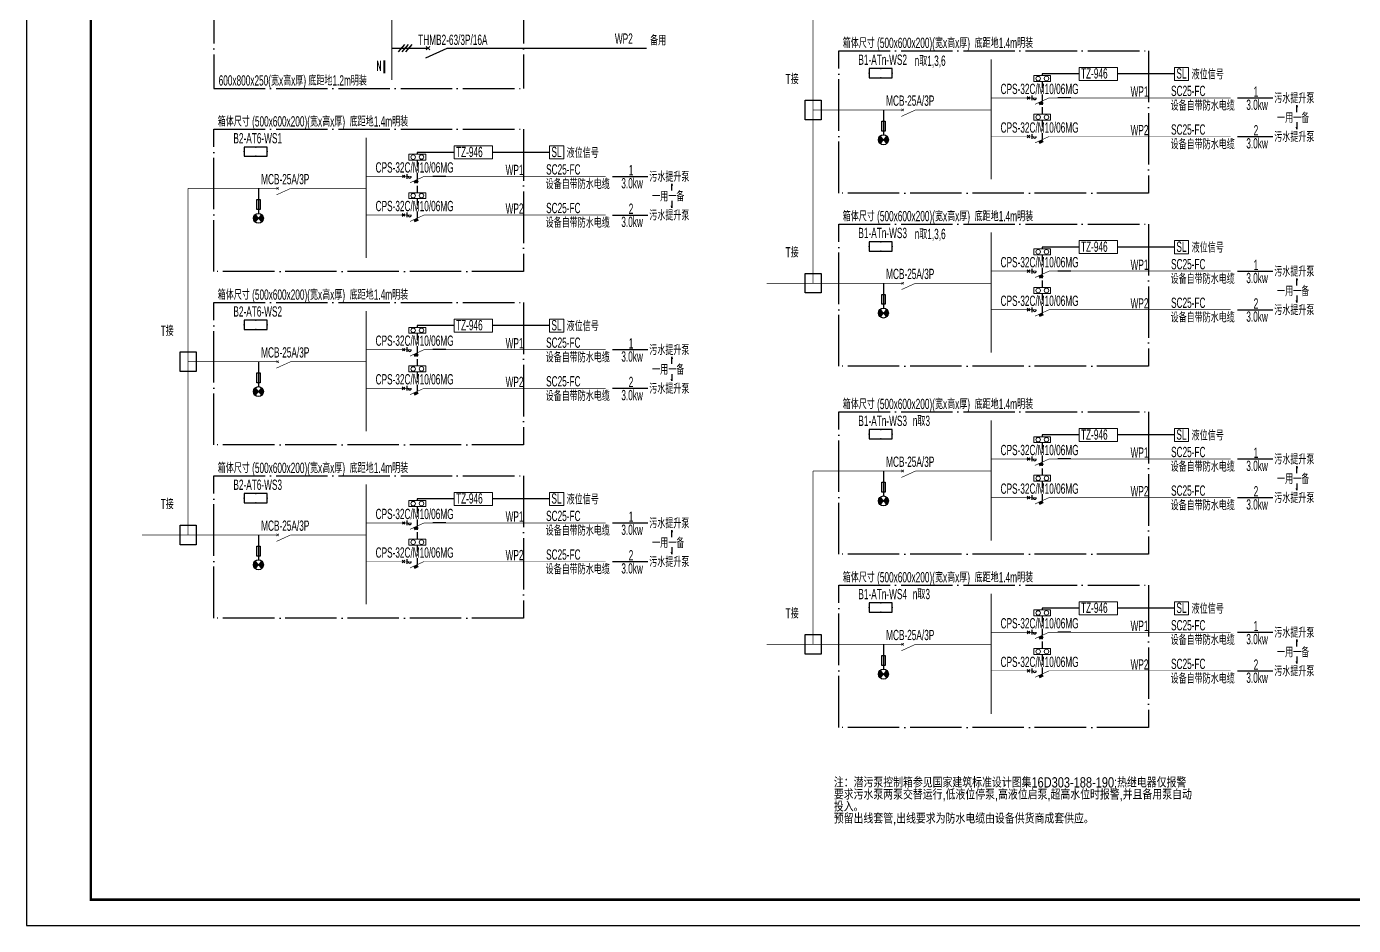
# Model space of a CAD drawing. Extents: x 776418 to 2076422, y -1170708 to 498544.
# Drawn here: x 908431 to 960002, y -489906 to -454987 of the extents above; entities that cross this region are included whole.
import ezdxf

# ---------------------------------------------------------------- set-up
doc = ezdxf.new("R2010")
doc.units = 0
doc.header["$LTSCALE"] = 1000
doc.header["$MEASUREMENT"] = 0
for name, pattern in [('CONTINOUS', [0]), ('DASHDOT2', [0.5, 0.25, -0.125, 0, -0.125]), ('DOTE', [2.42, 2, -0.2, 0.02, -0.2])]:
    doc.linetypes.add(name, pattern=pattern)
doc.layers.get('0').update_dxf_attribs({"linetype": 'CONTINUOUS'})
for name, color, linetype in [('D-TEXT', 7, 'CONTINUOUS'), ('DQ', 255, 'CONTINOUS'), ('EL-SYSTEM', 1, 'CONTINUOUS'), ('ELEMENT', 3, 'CONTINUOUS'), ('EQUIP-箱柜', 3, 'CONTINUOUS'), ('TEL_TITLE', 7, 'CONTINUOUS'), ('WIRE-动力', 2, 'CONTINUOUS'), ('WIRE-照明', 1, 'CONTINUOUS'), ('WIRE-系统', 4, 'CONTINUOUS')]:
    doc.layers.add(name, color=color, linetype=linetype)
doc.layers.add('层1', color=7, linetype='CONTINUOUS', lineweight=0)
doc.styles.add('_HZTXT', font='txt.shx', dxfattribs={"width": 0.8, "bigfont": 'HZTXT.shx'})
doc.styles.add('_JD', font='ros.shx', dxfattribs={"width": 0.8, "bigfont": 'JD.shx'})
doc.styles.add('_TCH_LABEL', font='COMPLEX', dxfattribs={"bigfont": 'GBCBIG'})
doc.styles.get("Standard").update_dxf_attribs({"font": 'gbenor.shx', "bigfont": 'gbcbig.shx'})

# ---------------------------------------------------------------- blocks, each defined once
blk = doc.blocks.new('M_M7')
for p, q in [((-0.25, -0.2), (0, -0.75)), ((-0.047, -0.297), (0.047, -0.203)), ((-0.047, -0.203), (0.047, -0.297))]:
    blk.add_line(p, q)
for points in [[(0, 0), (0, -0.25)], [(0, -0.75), (0, -1)]]:
    blk.add_lwpolyline(points)
at = {"width": 0.8, "flags": 9}
blk.add_attdef('S', (0.25, -0.5), '', height=0.2, dxfattribs=at)
blk = doc.blocks.new('$element$00000596')
at = {"const_width": 0.0233}
for points in [[(0, 0), (0, -0.25)], [(-0.25, -0.2), (0, -0.75), (0, -1)]]:
    blk.add_lwpolyline(points, dxfattribs=at)
blk.add_arc((-0.008, -0.192), 0.0589, 81.8699, 278.1301)
at = {"flags": 9}
blk.add_attdef('S', (0, 0), '', height=0.00000667, dxfattribs=at)
blk = doc.blocks.new('KBO')
at = {"lineweight": 30}
for p, q in [((-1003, -47), (-1097, 47)), ((-1097, -47), (-1003, 47))]:
    blk.add_line(p, q, dxfattribs=at)
at = {"color": 2, "lineweight": 25}
blk.add_line((-921, 91), (-921, -91), dxfattribs=at)
at = {"color": 2}
for p, q in [((-644, -187), (-514, -129)), ((-641, -193), (-511, -135)), ((-638, -199), (-509, -141)), ((-636, -205), (-506, -147)), ((-633, -211), (-503, -153)), ((-630, -217), (-501, -159)), ((-628, -222), (-498, -165)), ((-625, -228), (-495, -171)), ((-623, -234), (-493, -177)), ((-620, -240), (-490, -182)), ((-617, -246), (-487, -188)), ((-615, -252), (-485, -194)), ((-612, -258), (-482, -200)), ((-609, -264), (-480, -206))]:
    blk.add_line(p, q, dxfattribs=at)
blk.add_lwpolyline([(-645, -183), (-515, -125), (-478, -210), (-608, -268)], close=True)
at = {"layer": 'ELEMENT', "xscale": 999.9899999999907, "yscale": 999.9899999999907, "zscale": 999.9899999999907, "rotation": 90}
blk.add_blockref('$element$00000596', (-1000, 0), dxfattribs=at)
blk = doc.blocks.new('$element$00000497')
at = {"const_width": 0.0233}
for points in [[(0, 0), (0, -0.25)], [(0, -1), (0, -0.75), (-0.25, -0.2)], [(-0.047, -0.297), (0.047, -0.203)], [(-0.047, -0.203), (0.047, -0.297)]]:
    blk.add_lwpolyline(points, dxfattribs=at)
at = {"flags": 9}
blk.add_attdef('S', (0, 0), '', height=0.00000667, dxfattribs=at)
blk = doc.blocks.new('$equip$00001413')
for p, q in [((0.75, 0.6), (-0.75, 0.6)), ((-0.75, 0.6), (-0.75, 0)), ((-0.75, 0), (0.75, 0)), ((0.75, 0), (0.75, 0.6))]:
    blk.add_line(p, q)
for p in [(-0.75, 0.3), (0, 0.6), (0, 0), (0.75, 0.3)]:
    blk.add_point(p)
at = {"style": '_TCH_LABEL', "flags": 9}
blk.add_attdef('A', (0, 0), '', height=0.00002, dxfattribs=at)

msp = doc.modelspace()

# ---------------------------------------------------------------- linework, layer by layer
at = {"linetype": 'DOTE'}
for p, q in [((915714, -448808), (915712, -457396)), ((927743, -448807), (927743, -457396)), ((940002, -455929), (952032, -455929)), ((940002, -461456), (940002, -455929)), ((952032, -455929), (952032, -461456)), ((915712, -457396), (927743, -457396)), ((915712, -458978), (927743, -458978)), ((915712, -464506), (915712, -458978)), ((927743, -458978), (927743, -464506)), ((952032, -461456), (940002, -461456)), ((940002, -462659), (952032, -462659)), ((940002, -468186), (940002, -462659)), ((952032, -462659), (952032, -468186)), ((927743, -464506), (915712, -464506)), ((915712, -465709), (927743, -465709)), ((915712, -471236), (915712, -465709)), ((927743, -465709), (927743, -471236)), ((952032, -468186), (940002, -468186)), ((940002, -469956), (952032, -469956)), ((940002, -475483), (940002, -469956)), ((952032, -469956), (952032, -475483)), ((927743, -471236), (915712, -471236)), ((915712, -472439), (927743, -472439)), ((915712, -477966), (915712, -472439)), ((927743, -472439), (927743, -477966)), ((952032, -475483), (940002, -475483)), ((940002, -476686), (952032, -476686)), ((940002, -482213), (940002, -476686)), ((952032, -476686), (952032, -482213)), ((927743, -477966), (915712, -477966)), ((952032, -482213), (940002, -482213))]:
    msp.add_line(p, q, dxfattribs=at)
at = {"color": 1, "lineweight": 25}
for p, q in [((949018, -457758), (948514, -457758)), ((924729, -460807), (924225, -460807)), ((949018, -464488), (948514, -464488)), ((924729, -467538), (924225, -467538)), ((949018, -471785), (948514, -471785)), ((924729, -474268), (924225, -474268)), ((949018, -478515), (948514, -478515))]:
    msp.add_line(p, q, dxfattribs=at)
at = {"linetype": 'Continuous', "const_width": 72.9}
msp.add_lwpolyline([(922339, -456304), (922339, -456801)], dxfattribs=at)
msp.add_lwpolyline([(922339, -456304), (922339, -456801)], dxfattribs=at)
at = {"lineweight": 0}
for points in [[(953046, -456573), (953597, -456573), (953597, -457079), (953046, -457079)], [(928757, -459623), (929308, -459623), (929308, -460129), (928757, -460129)], [(953046, -463303), (953597, -463303), (953597, -463810), (953046, -463810)], [(928757, -466353), (929308, -466353), (929308, -466859), (928757, -466859)], [(953046, -470600), (953597, -470600), (953597, -471107), (953046, -471107)], [(928757, -473083), (929308, -473083), (929308, -473590), (928757, -473590)], [(953046, -477330), (953597, -477330), (953597, -477837), (953046, -477837)]]:
    msp.add_lwpolyline(points, close=True, dxfattribs=at)
at = {"layer": 'D-TEXT'}
for p, q in [((955493, -457758), (956872, -457758)), ((957802, -458309), (957802, -458042)), ((957802, -458973), (957787, -458901)), ((957802, -458706), (957802, -458973)), ((957804, -458973), (957819, -458901)), ((955493, -459258), (956872, -459258)), ((931204, -460808), (932582, -460808)), ((933513, -461359), (933513, -461092)), ((933513, -462023), (933497, -461950)), ((933513, -461755), (933513, -462023)), ((933514, -462023), (933529, -461950)), ((931204, -462308), (932582, -462308)), ((955493, -464488), (956872, -464488)), ((957802, -465040), (957802, -464772)), ((957802, -465703), (957787, -465631)), ((957802, -465436), (957802, -465703)), ((957804, -465703), (957819, -465631)), ((955493, -465988), (956872, -465988)), ((931204, -467538), (932582, -467538)), ((933513, -468089), (933513, -467822)), ((933513, -468753), (933497, -468681)), ((933513, -468486), (933513, -468753)), ((933514, -468753), (933529, -468681)), ((931204, -469038), (932582, -469038)), ((955493, -471785), (956872, -471785)), ((957802, -472336), (957802, -472069)), ((957802, -472733), (957802, -473000)), ((955493, -473285), (956872, -473285)), ((957802, -473000), (957787, -472928)), ((957804, -473000), (957819, -472928)), ((931204, -474268), (932582, -474268)), ((933513, -474820), (933513, -474552)), ((933513, -475483), (933497, -475411)), ((933513, -475216), (933513, -475483)), ((933514, -475483), (933529, -475411)), ((931204, -475768), (932582, -475768)), ((955493, -478516), (956872, -478516)), ((957802, -479067), (957802, -478800)), ((957802, -479463), (957802, -479730)), ((955493, -480016), (956872, -480016)), ((957802, -479730), (957787, -479658)), ((957804, -479730), (957819, -479658))]:
    msp.add_line(p, q, dxfattribs=at)
for points in [[(937626, -457334, 0, 0, 0), (938563, -457334, 0, 0, 0), (938868, -457957, 80, 0, 0), (939000, -458226, 0, 0, 0)], [(937626, -464064, 0, 0, 0), (938563, -464064, 0, 0, 0), (938868, -464687, 80, 0, 0), (939000, -464957, 0, 0, 0)], [(913336, -467114, 0, 0, 0), (914273, -467114, 0, 0, 0), (914578, -467737, 80, 0, 0), (914710, -468006, 0, 0, 0)], [(913336, -473844, 0, 0, 0), (914273, -473844, 0, 0, 0), (914578, -474467, 80, 0, 0), (914710, -474737, 0, 0, 0)], [(937626, -478091, 0, 0, 0), (938563, -478091, 0, 0, 0), (938868, -478714, 80, 0, 0), (939000, -478984, 0, 0, 0)]]:
    msp.add_lwpolyline(points, format="xyseb", dxfattribs=at)
at = {"layer": 'EL-SYSTEM'}
for points in [[(938690, -457846), (939309, -457846), (939309, -458607), (938690, -458607)], [(938690, -464576), (939309, -464576), (939309, -465337), (938690, -465337)], [(914400, -467626), (915020, -467626), (915020, -468387), (914400, -468387)], [(914400, -474356), (915020, -474356), (915020, -475117), (914400, -475117)], [(938690, -478603), (939309, -478603), (939309, -479364), (938690, -479364)]]:
    msp.add_lwpolyline(points, close=True, dxfattribs=at)
at = {"layer": 'TEL_TITLE'}
msp.add_lwpolyline([(908431, -489906), (1013531, -489906), (1013531, -430506), (908431, -430506)], close=True, dxfattribs=at)
at = {"layer": 'TEL_TITLE', "const_width": 100}
msp.add_lwpolyline([(910931, -488906), (1012531, -488906), (1012531, -431506), (910931, -431506)], close=True, dxfattribs=at)
at = {"layer": 'WIRE-动力'}
for p, q in [((923123, -455680), (922875, -455974)), ((923263, -455680), (923015, -455974)), ((923403, -455680), (923155, -455974))]:
    msp.add_line(p, q, dxfattribs=at)
at = {"layer": 'WIRE-照明'}
for p, q in [((922625, -455827), (924029, -455827)), ((924967, -455827), (932532, -455827))]:
    msp.add_line(p, q, dxfattribs=at)
at = {"layer": 'WIRE-照明', "const_width": 36}
for points in [[(922630, -449391), (922630, -457063)], [(945923, -456255), (945923, -460928)], [(921634, -459305), (921634, -463978)], [(945923, -462986), (945923, -467658)], [(921634, -466035), (921634, -470708)], [(945923, -470283), (945923, -474955)], [(921634, -472766), (921634, -477438)], [(945923, -477013), (945923, -481686)]]:
    msp.add_lwpolyline(points, dxfattribs=at)
at = {"layer": 'WIRE-系统', "const_width": 23.3}
for points in [[(939000, -464957), (939000, -451496)], [(945923, -457758), (947423, -457758)], [(948423, -457758), (952032, -457758)], [(952032, -457758), (955229, -457758)], [(939000, -458226), (942234, -458226)], [(939000, -458226), (942234, -458226)], [(943234, -458226), (945923, -458226)], [(945923, -459258), (947423, -459258)], [(948423, -459258), (952032, -459258)], [(952032, -459258), (955229, -459258)], [(921634, -460807), (923134, -460807)], [(924133, -460807), (927743, -460807)], [(927743, -460807), (930939, -460807)], [(914710, -474737), (914710, -461276)], [(914710, -461276), (917945, -461276)], [(914710, -461276), (917945, -461276)], [(918945, -461276), (921634, -461276)], [(921634, -462307), (923134, -462307)], [(924133, -462307), (927743, -462307)], [(927743, -462307), (930939, -462307)], [(945923, -464488), (947423, -464488)], [(948423, -464488), (952032, -464488)], [(952032, -464488), (955229, -464488)], [(937202, -464957), (942234, -464957)], [(943234, -464957), (945923, -464957)], [(945923, -465988), (947423, -465988)], [(948423, -465988), (952032, -465988)], [(952032, -465988), (955229, -465988)], [(921634, -467538), (923134, -467538)], [(924133, -467538), (927743, -467538)], [(927743, -467538), (930939, -467538)], [(914710, -468006), (917945, -468006)], [(914710, -468006), (917945, -468006)], [(918945, -468006), (921634, -468006)], [(921634, -469038), (923134, -469038)], [(924133, -469038), (927743, -469038)], [(927743, -469038), (930939, -469038)], [(945923, -471785), (947423, -471785)], [(948423, -471785), (952032, -471785)], [(952032, -471785), (955229, -471785)], [(939000, -472253), (942234, -472253)], [(939000, -478984), (939000, -472253)], [(939000, -472253), (942234, -472253)], [(943234, -472253), (945923, -472253)], [(945923, -473285), (947423, -473285)], [(948423, -473285), (952032, -473285)], [(952032, -473285), (955229, -473285)], [(921634, -474268), (923134, -474268)], [(924133, -474268), (927743, -474268)], [(927743, -474268), (930939, -474268)], [(912913, -474737), (917945, -474737)], [(918945, -474737), (921634, -474737)], [(921634, -475768), (923134, -475768)], [(924133, -475768), (927743, -475768)], [(927743, -475768), (930939, -475768)], [(945923, -478515), (947423, -478515)], [(948423, -478515), (952032, -478515)], [(952032, -478515), (955229, -478515)], [(937202, -478984), (942234, -478984)], [(943234, -478984), (945923, -478984)], [(945923, -480015), (947423, -480015)], [(948423, -480015), (952032, -480015)], [(952032, -480015), (955229, -480015)]]:
    msp.add_lwpolyline(points, dxfattribs=at)
at = {"layer": '层1', "color": 4, "linetype": 'DASHDOT2', "lineweight": -3, "ltscale": 500}
for p, q in [((949339, -456825), (947908, -456825)), ((953046, -456826), (950830, -456826)), ((925050, -459875), (923619, -459874)), ((928757, -459876), (926540, -459875)), ((949339, -463555), (947908, -463555)), ((953046, -463557), (950830, -463556)), ((925050, -466605), (923619, -466604)), ((928757, -466606), (926540, -466605)), ((949339, -470852), (947908, -470852)), ((953046, -470853), (950830, -470853)), ((925050, -473335), (923619, -473335)), ((928757, -473337), (926540, -473336)), ((949339, -477583), (947908, -477582)), ((953046, -477584), (950830, -477583))]:
    msp.add_line(p, q, dxfattribs=at)
at = {"layer": '层1', "color": 4, "linetype": 'DASHDOT2', "lineweight": -3}
for p, q in [((947908, -456825), (947908, -456893)), ((947908, -457124), (947907, -458393)), ((947908, -458624), (947907, -459383)), ((923619, -459874), (923619, -459942)), ((923619, -460173), (923618, -461442)), ((923619, -461673), (923618, -462433)), ((947908, -463555), (947908, -463623)), ((947908, -463854), (947907, -465123)), ((947908, -465354), (947907, -466113)), ((923619, -466604), (923619, -466673)), ((923619, -466904), (923618, -468173)), ((923619, -468404), (923618, -469163)), ((947908, -471151), (947907, -472420)), ((947908, -470852), (947908, -470920)), ((947908, -472651), (947907, -473410)), ((923619, -473335), (923619, -473403)), ((923619, -473634), (923618, -474903)), ((923619, -475134), (923618, -475893)), ((947908, -477881), (947907, -479150)), ((947908, -477582), (947908, -477650)), ((947908, -479381), (947907, -480141))]:
    msp.add_line(p, q, dxfattribs=at)
at = {"layer": '层1', "color": 4, "linetype": 'Continuous', "lineweight": 30}
for p, q in [((941733, -458232), (941733, -459195)), ((917444, -461282), (917444, -462245)), ((941733, -464962), (941733, -465925)), ((917444, -468012), (917444, -468975)), ((941733, -472259), (941733, -473222)), ((917444, -474742), (917444, -475705)), ((941733, -478990), (941733, -479952))]:
    msp.add_line(p, q, dxfattribs=at)
at = {"layer": '层1', "color": 4, "lineweight": -3}
for p, q in [((957802, -458042), (957787, -458114)), ((957804, -458042), (957819, -458114)), ((933513, -461092), (933497, -461164)), ((933514, -461092), (933529, -461164)), ((957802, -464772), (957787, -464845)), ((957804, -464772), (957819, -464845)), ((933513, -467822), (933497, -467894)), ((933514, -467822), (933529, -467894)), ((957802, -472069), (957787, -472141)), ((957804, -472069), (957819, -472142)), ((933513, -474552), (933497, -474625)), ((933514, -474552), (933529, -474625)), ((957802, -478800), (957787, -478872)), ((957804, -478800), (957819, -478872))]:
    msp.add_line(p, q, dxfattribs=at)
at = {"layer": '层1', "color": 7, "linetype": 'Continuous', "lineweight": -3}
for p, q in [((941584, -459266), (941584, -459508)), ((941604, -459245), (941604, -459529)), ((941624, -459267), (941624, -459507)), ((941644, -459289), (941644, -459485)), ((941664, -459311), (941664, -459463)), ((941684, -459333), (941684, -459441)), ((941704, -459355), (941704, -459419)), ((941724, -459377), (941724, -459397)), ((941742, -459377), (941742, -459397)), ((941762, -459355), (941762, -459419)), ((941782, -459333), (941782, -459441)), ((941802, -459311), (941802, -459463)), ((941822, -459289), (941822, -459485)), ((941842, -459267), (941842, -459507)), ((941862, -459245), (941862, -459529)), ((941882, -459266), (941882, -459508)), ((941902, -459296), (941902, -459478)), ((941922, -459353), (941922, -459421)), ((917295, -462315), (917295, -462558)), ((917315, -462294), (917315, -462579)), ((917335, -462316), (917335, -462557)), ((917355, -462338), (917355, -462535)), ((917375, -462360), (917375, -462513)), ((917395, -462382), (917395, -462491)), ((917415, -462404), (917415, -462468)), ((917435, -462427), (917435, -462446)), ((917453, -462427), (917453, -462446)), ((917473, -462404), (917473, -462468)), ((917493, -462382), (917493, -462491)), ((917513, -462360), (917513, -462513)), ((917533, -462338), (917533, -462535)), ((917553, -462316), (917553, -462557)), ((917573, -462294), (917573, -462579)), ((917593, -462315), (917593, -462558)), ((917613, -462345), (917613, -462528)), ((917633, -462403), (917633, -462470)), ((941584, -465996), (941584, -466238)), ((941604, -465975), (941604, -466260)), ((941624, -465997), (941624, -466237)), ((941644, -466019), (941644, -466215)), ((941664, -466041), (941664, -466193)), ((941684, -466063), (941684, -466171)), ((941704, -466085), (941704, -466149)), ((941724, -466107), (941724, -466127)), ((941742, -466107), (941742, -466127)), ((941762, -466085), (941762, -466149)), ((941782, -466063), (941782, -466171)), ((941802, -466041), (941802, -466193)), ((941822, -466019), (941822, -466215)), ((941842, -465997), (941842, -466237)), ((941862, -465975), (941862, -466260)), ((941882, -465996), (941882, -466238)), ((941902, -466026), (941902, -466208)), ((941922, -466084), (941922, -466151)), ((917295, -469046), (917295, -469288)), ((917315, -469025), (917315, -469309)), ((917335, -469047), (917335, -469287)), ((917355, -469069), (917355, -469265)), ((917375, -469091), (917375, -469243)), ((917395, -469113), (917395, -469221)), ((917415, -469135), (917415, -469199)), ((917435, -469157), (917435, -469177)), ((917453, -469157), (917453, -469177)), ((917473, -469135), (917473, -469199)), ((917493, -469113), (917493, -469221)), ((917513, -469091), (917513, -469243)), ((917533, -469069), (917533, -469265)), ((917553, -469047), (917553, -469287)), ((917573, -469025), (917573, -469309)), ((917593, -469046), (917593, -469288)), ((917613, -469076), (917613, -469258)), ((917633, -469133), (917633, -469201)), ((941584, -473293), (941584, -473535)), ((941604, -473272), (941604, -473556)), ((941624, -473294), (941624, -473534)), ((941644, -473316), (941644, -473512)), ((941664, -473338), (941664, -473490)), ((941684, -473360), (941684, -473468)), ((941704, -473382), (941704, -473446)), ((941724, -473404), (941724, -473424)), ((941742, -473404), (941742, -473424)), ((941762, -473382), (941762, -473446)), ((941782, -473360), (941782, -473468)), ((941802, -473338), (941802, -473490)), ((941822, -473316), (941822, -473512)), ((941842, -473294), (941842, -473534)), ((941862, -473272), (941862, -473556)), ((941882, -473293), (941882, -473535)), ((941902, -473323), (941902, -473505)), ((941922, -473380), (941922, -473448)), ((917295, -475776), (917295, -476018)), ((917315, -475755), (917315, -476040)), ((917335, -475777), (917335, -476017)), ((917355, -475799), (917355, -475995)), ((917375, -475821), (917375, -475973)), ((917395, -475843), (917395, -475951)), ((917415, -475865), (917415, -475929)), ((917435, -475887), (917435, -475907)), ((917453, -475887), (917453, -475907)), ((917473, -475865), (917473, -475929)), ((917493, -475843), (917493, -475951)), ((917513, -475821), (917513, -475973)), ((917533, -475799), (917533, -475995)), ((917553, -475777), (917553, -476017)), ((917573, -475755), (917573, -476040)), ((917593, -475776), (917593, -476018)), ((917613, -475806), (917613, -475988)), ((917633, -475864), (917633, -475931)), ((941584, -480023), (941584, -480266)), ((941604, -480002), (941604, -480287)), ((941624, -480024), (941624, -480265)), ((941644, -480046), (941644, -480243)), ((941664, -480068), (941664, -480221)), ((941684, -480090), (941684, -480199)), ((941704, -480112), (941704, -480176)), ((941762, -480112), (941762, -480176)), ((941782, -480090), (941782, -480199)), ((941802, -480068), (941802, -480221)), ((941822, -480046), (941822, -480243)), ((941842, -480024), (941842, -480265)), ((941862, -480002), (941862, -480287)), ((941882, -480023), (941882, -480266)), ((941902, -480053), (941902, -480236)), ((941922, -480111), (941922, -480178)), ((941724, -480135), (941724, -480154)), ((941742, -480135), (941742, -480154))]:
    msp.add_line(p, q, dxfattribs=at)
at = {"layer": '层1', "color": 4, "linetype": 'Continuous', "lineweight": -3}
for p, q in [((941862, -459529), (941604, -459245)), ((941604, -459529), (941862, -459245)), ((917573, -462579), (917315, -462294)), ((917315, -462579), (917573, -462294)), ((941862, -466260), (941604, -465975)), ((941604, -466260), (941862, -465975)), ((917573, -469309), (917315, -469025)), ((917315, -469309), (917573, -469025)), ((941862, -473556), (941604, -473272)), ((941604, -473556), (941862, -473272)), ((917573, -476040), (917315, -475755)), ((917315, -476040), (917573, -475755)), ((941862, -480287), (941604, -480002)), ((941604, -480287), (941862, -480002))]:
    msp.add_line(p, q, dxfattribs=at)
at = {"layer": '层1', "color": 2, "linetype": 'Continuous', "lineweight": 15}
for points in [[(947583, -457124), (948233, -457124), (948233, -456893), (947583, -456893)], [(947583, -458624), (948233, -458624), (948233, -458393), (947583, -458393)], [(923294, -460173), (923944, -460173), (923944, -459942), (923294, -459942)], [(923294, -461673), (923944, -461673), (923944, -461442), (923294, -461442)], [(947583, -463854), (948233, -463854), (948233, -463623), (947583, -463623)], [(947583, -465354), (948233, -465354), (948233, -465123), (947583, -465123)], [(923294, -466904), (923944, -466904), (923944, -466673), (923294, -466673)], [(923294, -468404), (923944, -468404), (923944, -468173), (923294, -468173)], [(947583, -471151), (948233, -471151), (948233, -470920), (947583, -470920)], [(947583, -472651), (948233, -472651), (948233, -472420), (947583, -472420)], [(923294, -473634), (923944, -473634), (923944, -473403), (923294, -473403)], [(923294, -475134), (923944, -475134), (923944, -474903), (923294, -474903)], [(947583, -477881), (948233, -477881), (948233, -477650), (947583, -477650)], [(947583, -479381), (948233, -479381), (948233, -479150), (947583, -479150)]]:
    msp.add_lwpolyline(points, close=True, dxfattribs=at)
at = {"layer": '层1', "color": 6, "lineweight": 15}
for points in [[(949339, -456572), (950830, -456572), (950830, -457078), (949339, -457078)], [(925050, -459621), (926540, -459621), (926540, -460128), (925050, -460128)], [(949339, -463302), (950830, -463302), (950830, -463809), (949339, -463809)], [(925050, -466352), (926540, -466352), (926540, -466858), (925050, -466858)], [(949339, -470599), (950830, -470599), (950830, -471105), (949339, -471105)], [(925050, -473082), (926540, -473082), (926540, -473589), (925050, -473589)], [(949339, -477329), (950830, -477329), (950830, -477836), (949339, -477836)]]:
    msp.add_lwpolyline(points, close=True, dxfattribs=at)
at = {"layer": '层1', "color": 4, "linetype": 'Continuous', "lineweight": -3}
for points in [[(941667, -458661), (941797, -458661), (941797, -459046), (941667, -459046)], [(917378, -461711), (917507, -461711), (917507, -462095), (917378, -462095)], [(941667, -465391), (941797, -465391), (941797, -465776), (941667, -465776)], [(917378, -468441), (917507, -468441), (917507, -468826), (917378, -468826)], [(941667, -472688), (941797, -472688), (941797, -473073), (941667, -473073)], [(917378, -475171), (917507, -475171), (917507, -475556), (917378, -475556)], [(941667, -479419), (941797, -479419), (941797, -479803), (941667, -479803)]]:
    msp.add_lwpolyline(points, close=True, dxfattribs=at)
at = {"layer": '层1', "color": 2, "linetype": 'Continuous', "lineweight": 15}
for centre in [(947747, -457009), (948070, -457007), (947747, -458509), (948070, -458507), (923457, -460059), (923780, -460057), (923457, -461559), (923780, -461557), (947747, -463740), (948070, -463737), (947747, -465240), (948070, -465237), (923457, -466789), (923780, -466787), (923457, -468289), (923780, -468287), (947747, -471036), (948070, -471034), (947747, -472536), (948070, -472534), (923457, -473520), (923780, -473517), (923457, -475020), (923780, -475017), (947747, -477767), (948070, -477765), (947747, -479267), (948070, -479265)]:
    msp.add_circle(centre, 87.9, dxfattribs=at)
at = {"layer": '层1', "color": 4, "linetype": 'Continuous', "lineweight": -3}
for centre in [(941734, -459387), (917444, -462437), (941734, -466117), (917444, -469167), (941734, -473414), (917444, -475897), (941734, -480144)]:
    msp.add_circle(centre, 192, dxfattribs=at)

# ---------------------------------------------------------------- block references
at = {"layer": 'DQ', "xscale": 1500, "yscale": 1500, "zscale": 1500, "rotation": 90}
msp.add_blockref('M_M7', (923654, -455827), dxfattribs=at)
at = {"layer": 'ELEMENT', "xscale": 1000, "yscale": 1000, "zscale": 1000, "rotation": 90}
for p in [(942234, -458226), (917945, -461276), (942234, -464957), (917945, -468006), (942234, -472253), (917945, -474737), (942234, -478984)]:
    msp.add_blockref('$element$00000497', p, dxfattribs=at)
at = {"layer": 'EQUIP-箱柜', "color": 1, "ltscale": 0.001, "xscale": 600, "yscale": 600, "zscale": 600}
for p in [(941628, -456978), (917338, -460027), (941628, -463708), (917338, -466758), (941628, -471005), (917338, -473488), (941628, -477735)]:
    msp.add_blockref('$equip$00001413', p, dxfattribs=at)
at = {"layer": '层1', "color": 4, "lineweight": -3}
for p in [(948423, -457758), (948423, -459258), (924134, -460807), (924133, -462307), (948423, -464488), (948423, -465988), (924134, -467538), (924133, -469038), (948423, -471785), (948423, -473285), (924134, -474268), (924133, -475768), (948423, -478515), (948423, -480015)]:
    msp.add_blockref('KBO', p, dxfattribs=at)

# ---------------------------------------------------------------- texts
at = {"layer": 'D-TEXT'}
for s, style, width, p in [('THMB2-63/3P/16A', '_JD', 0.6, (923653, -455701)), ('WP2', '_JD', 0.6, (931298, -455655)), ('备用', '_JD', 0.6, (932667, -455721, -124)), ('箱体尺寸 (500x600x200)(宽x高x厚)  底距地1.4m明装', '_JD', 0.6, (940152, -455820)), ('N', '_HZTXT', 0.45, (922039, -456713)), ('B1-ATn-WS2', '_JD', 0.6, (940761, -456475)), ('n取1,3,6', '_JD', 0.6, (942948, -456514)), ('600x800x250(宽x高x厚) 底距地1.2m明装', '_JD', 0.6, (915898, -457280)), ('T接', '_JD', 0.6, (937934, -457224)), ('TZ-946', '_JD', 0.6, (949413, -457007)), ('SL', '_JD', 0.6, (953120, -457009)), ('液位信号', '_JD', 0.6, (953712, -457040)), ('CPS-32C/M10/06MG', '_JD', 0.6, (946288, -457609)), ('WP1', '_JD', 0.6, (951340, -457709)), ('SC25-FC', '_JD', 0.6, (952914, -457687)), ('1', '_JD', 0.6, (956124, -457715)), ('MCB-25A/3P', '_JD', 0.6, (941839, -458065)), ('设备自带防水电缆', '_JD', 0.6, (952895, -458253)), ('3.0kw', '_JD', 0.6, (955838, -458224)), ('污水提升泵', '_JD', 0.6, (956924, -457969)), ('箱体尺寸 (500x600x200)(宽x高x厚)  底距地1.4m明装', '_JD', 0.6, (915863, -458870)), ('一用一备', '_JD', 0.6, (957034, -458730)), ('CPS-32C/M10/06MG', '_JD', 0.6, (946288, -459109)), ('WP2', '_JD', 0.6, (951340, -459209)), ('SC25-FC', '_JD', 0.6, (952914, -459187)), ('2', '_JD', 0.6, (956124, -459215)), ('B2-AT6-WS1', '_JD', 0.6, (916471, -459525)), ('设备自带防水电缆', '_JD', 0.6, (952895, -459753)), ('3.0kw', '_JD', 0.6, (955838, -459724)), ('污水提升泵', '_JD', 0.6, (956924, -459469)), ('TZ-946', '_JD', 0.6, (925124, -460057)), ('SL', '_JD', 0.6, (928831, -460058)), ('液位信号', '_JD', 0.6, (929422, -460090)), ('CPS-32C/M10/06MG', '_JD', 0.6, (921998, -460659)), ('WP1', '_JD', 0.6, (927051, -460758)), ('SC25-FC', '_JD', 0.6, (928625, -460736)), ('1', '_JD', 0.6, (931835, -460765)), ('MCB-25A/3P', '_JD', 0.6, (917549, -461115)), ('设备自带防水电缆', '_JD', 0.6, (928606, -461302)), ('3.0kw', '_JD', 0.6, (931548, -461274)), ('污水提升泵', '_JD', 0.6, (932634, -461018)), ('一用一备', '_JD', 0.6, (932745, -461780)), ('CPS-32C/M10/06MG', '_JD', 0.6, (921998, -462159)), ('WP2', '_JD', 0.6, (927051, -462258)), ('SC25-FC', '_JD', 0.6, (928625, -462236)), ('2', '_JD', 0.6, (931835, -462265)), ('设备自带防水电缆', '_JD', 0.6, (928606, -462802)), ('3.0kw', '_JD', 0.6, (931548, -462774)), ('污水提升泵', '_JD', 0.6, (932634, -462518)), ('箱体尺寸 (500x600x200)(宽x高x厚)  底距地1.4m明装', '_JD', 0.6, (940152, -462550)), ('B1-ATn-WS3', '_JD', 0.6, (940761, -463206)), ('n取1,3,6', '_JD', 0.6, (942948, -463245)), ('T接', '_JD', 0.6, (937934, -463954)), ('TZ-946', '_JD', 0.6, (949413, -463738)), ('SL', '_JD', 0.6, (953120, -463739)), ('液位信号', '_JD', 0.6, (953712, -463770)), ('CPS-32C/M10/06MG', '_JD', 0.6, (946288, -464340)), ('WP1', '_JD', 0.6, (951340, -464439)), ('SC25-FC', '_JD', 0.6, (952914, -464417)), ('1', '_JD', 0.6, (956124, -464446)), ('MCB-25A/3P', '_JD', 0.6, (941839, -464796)), ('设备自带防水电缆', '_JD', 0.6, (952895, -464983)), ('3.0kw', '_JD', 0.6, (955838, -464955)), ('污水提升泵', '_JD', 0.6, (956924, -464699)), ('箱体尺寸 (500x600x200)(宽x高x厚)  底距地1.4m明装', '_JD', 0.6, (915863, -465600)), ('一用一备', '_JD', 0.6, (957034, -465461)), ('CPS-32C/M10/06MG', '_JD', 0.6, (946288, -465840)), ('WP2', '_JD', 0.6, (951340, -465939)), ('SC25-FC', '_JD', 0.6, (952914, -465917)), ('2', '_JD', 0.6, (956124, -465946)), ('B2-AT6-WS2', '_JD', 0.6, (916471, -466255)), ('设备自带防水电缆', '_JD', 0.6, (952895, -466483)), ('3.0kw', '_JD', 0.6, (955838, -466455)), ('污水提升泵', '_JD', 0.6, (956924, -466199)), ('T接', '_JD', 0.6, (913645, -467004)), ('TZ-946', '_JD', 0.6, (925124, -466787)), ('SL', '_JD', 0.6, (928831, -466789)), ('液位信号', '_JD', 0.6, (929422, -466820)), ('CPS-32C/M10/06MG', '_JD', 0.6, (921998, -467389)), ('WP1', '_JD', 0.6, (927051, -467489)), ('SC25-FC', '_JD', 0.6, (928625, -467467)), ('1', '_JD', 0.6, (931835, -467495)), ('MCB-25A/3P', '_JD', 0.6, (917549, -467845)), ('设备自带防水电缆', '_JD', 0.6, (928606, -468033)), ('3.0kw', '_JD', 0.6, (931548, -468004)), ('污水提升泵', '_JD', 0.6, (932634, -467749)), ('一用一备', '_JD', 0.6, (932745, -468510)), ('CPS-32C/M10/06MG', '_JD', 0.6, (921998, -468889)), ('WP2', '_JD', 0.6, (927051, -468989)), ('SC25-FC', '_JD', 0.6, (928625, -468967)), ('2', '_JD', 0.6, (931835, -468995)), ('设备自带防水电缆', '_JD', 0.6, (928606, -469533)), ('3.0kw', '_JD', 0.6, (931548, -469504)), ('污水提升泵', '_JD', 0.6, (932634, -469249)), ('箱体尺寸 (500x600x200)(宽x高x厚)  底距地1.4m明装', '_JD', 0.6, (940152, -469847)), ('B1-ATn-WS3', '_JD', 0.6, (940761, -470502)), ('n取3', '_JD', 0.6, (942877, -470502)), ('TZ-946', '_JD', 0.6, (949413, -471035)), ('SL', '_JD', 0.6, (953120, -471036)), ('液位信号', '_JD', 0.6, (953712, -471067)), ('CPS-32C/M10/06MG', '_JD', 0.6, (946288, -471637)), ('WP1', '_JD', 0.6, (951340, -471736)), ('SC25-FC', '_JD', 0.6, (952914, -471714)), ('1', '_JD', 0.6, (956124, -471742)), ('MCB-25A/3P', '_JD', 0.6, (941839, -472092)), ('设备自带防水电缆', '_JD', 0.6, (952895, -472280)), ('3.0kw', '_JD', 0.6, (955838, -472252)), ('污水提升泵', '_JD', 0.6, (956924, -471996)), ('箱体尺寸 (500x600x200)(宽x高x厚)  底距地1.4m明装', '_JD', 0.6, (915863, -472330)), ('一用一备', '_JD', 0.6, (957034, -472757)), ('B2-AT6-WS3', '_JD', 0.6, (916471, -472986)), ('CPS-32C/M10/06MG', '_JD', 0.6, (946288, -473137)), ('WP2', '_JD', 0.6, (951340, -473236)), ('SC25-FC', '_JD', 0.6, (952914, -473214)), ('2', '_JD', 0.6, (956124, -473242)), ('T接', '_JD', 0.6, (913645, -473734)), ('TZ-946', '_JD', 0.6, (925124, -473518)), ('SL', '_JD', 0.6, (928831, -473519)), ('液位信号', '_JD', 0.6, (929422, -473550)), ('设备自带防水电缆', '_JD', 0.6, (952895, -473780)), ('3.0kw', '_JD', 0.6, (955838, -473752)), ('污水提升泵', '_JD', 0.6, (956924, -473496)), ('CPS-32C/M10/06MG', '_JD', 0.6, (921998, -474120)), ('WP1', '_JD', 0.6, (927051, -474219)), ('SC25-FC', '_JD', 0.6, (928625, -474197)), ('1', '_JD', 0.6, (931835, -474226)), ('MCB-25A/3P', '_JD', 0.6, (917549, -474576)), ('设备自带防水电缆', '_JD', 0.6, (928606, -474763)), ('3.0kw', '_JD', 0.6, (931548, -474735)), ('污水提升泵', '_JD', 0.6, (932634, -474479)), ('一用一备', '_JD', 0.6, (932745, -475241)), ('CPS-32C/M10/06MG', '_JD', 0.6, (921998, -475620)), ('WP2', '_JD', 0.6, (927051, -475719)), ('SC25-FC', '_JD', 0.6, (928625, -475697)), ('2', '_JD', 0.6, (931835, -475726)), ('设备自带防水电缆', '_JD', 0.6, (928606, -476263)), ('3.0kw', '_JD', 0.6, (931548, -476235)), ('污水提升泵', '_JD', 0.6, (932634, -475979)), ('箱体尺寸 (500x600x200)(宽x高x厚)  底距地1.4m明装', '_JD', 0.6, (940152, -476578)), ('B1-ATn-WS4', '_JD', 0.6, (940761, -477233)), ('n取3', '_JD', 0.6, (942877, -477232)), ('T接', '_JD', 0.6, (937934, -477981)), ('TZ-946', '_JD', 0.6, (949413, -477765)), ('SL', '_JD', 0.6, (953120, -477766)), ('液位信号', '_JD', 0.6, (953712, -477798)), ('CPS-32C/M10/06MG', '_JD', 0.6, (946288, -478367)), ('SC25-FC', '_JD', 0.6, (952914, -478444)), ('MCB-25A/3P', '_JD', 0.6, (941839, -478823)), ('WP1', '_JD', 0.6, (951340, -478466)), ('设备自带防水电缆', '_JD', 0.6, (952895, -479010)), ('3.0kw', '_JD', 0.6, (955838, -478982)), ('1', '_JD', 0.6, (956124, -478473)), ('污水提升泵', '_JD', 0.6, (956924, -478726)), ('一用一备', '_JD', 0.6, (957034, -479488)), ('CPS-32C/M10/06MG', '_JD', 0.6, (946288, -479867)), ('WP2', '_JD', 0.6, (951340, -479966)), ('SC25-FC', '_JD', 0.6, (952914, -479944)), ('2', '_JD', 0.6, (956124, -479973)), ('设备自带防水电缆', '_JD', 0.6, (952895, -480510)), ('3.0kw', '_JD', 0.6, (955838, -480482)), ('污水提升泵', '_JD', 0.6, (956924, -480226))]:
    msp.add_text(s, height=400, dxfattribs=dict(at, style=style, width=width)).set_placement(p)
at = {"layer": 'D-TEXT', "insert": (939807, -484148), "char_height": 400, "width": 13924.82, "attachment_point": 1, "line_spacing_factor": 0.7, "style": '_JD'}
msp.add_mtext('注：潜污泵控制箱参见国家建筑标准设计图集16D303-188-190;热继电器仅报警\\P要求污水泵两泵交替运行,低液位停泵,高液位启泵,超高水位时报警,并且备用泵自动投入。\\P预留出线套管,出线要求为防水电缆由设备供货商成套供应。', dxfattribs=at)

doc.saveas('drawing.dxf')
